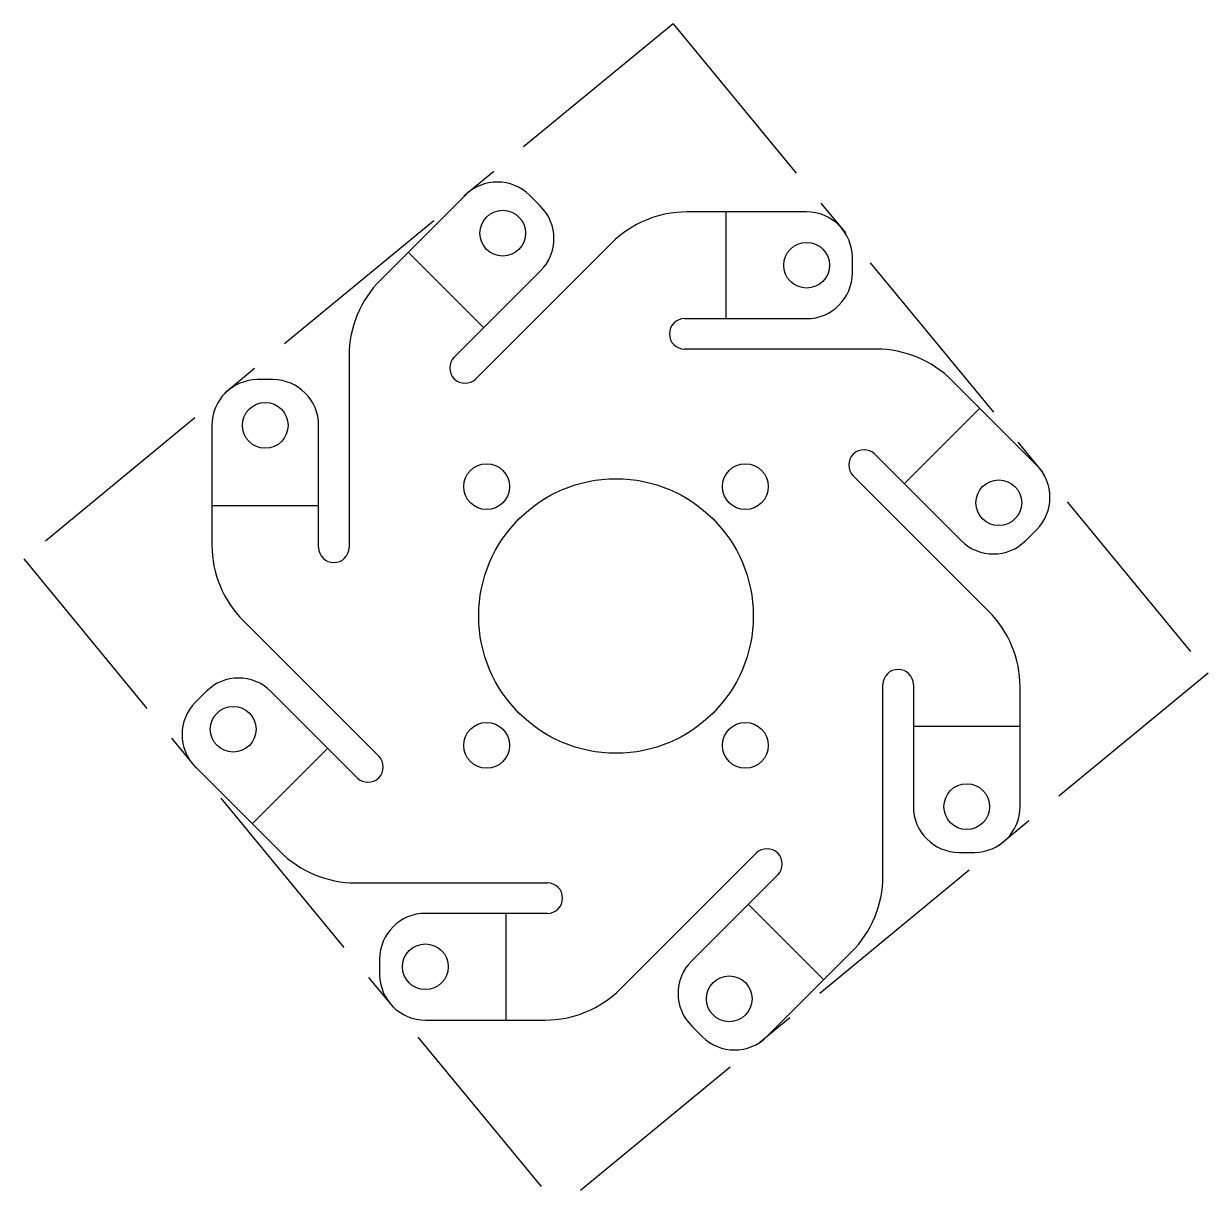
# Model space of a CAD drawing. Header units: millimetres. Extents: x -38.8 to 38.8, y -38.8 to 38.8.
import ezdxf

# ---------------------------------------------------------------- set-up
doc = ezdxf.new("R2010")
doc.units = ezdxf.units.MM
doc.linetypes.add('CENTERX2', pattern=[20.32, 12.7, -2.54, 2.54, -2.54])

msp = doc.modelspace()

# ---------------------------------------------------------------- linework, layer by layer
at = {"color": 7, "linetype": 'CENTERX2'}
for p, q in [((3.746, 38.84), (-38.84, 3.746)), ((3.746, 38.84), (38.84, -3.746)), ((-38.84, 3.746), (-3.746, -38.84)), ((38.84, -3.746), (-3.746, -38.84))]:
    msp.add_line(p, q, dxfattribs=at)
at = {"color": 7, "linetype": 'Continuous', "lineweight": 25}
for p, q in [((-9.899, 27.577), (-15.45, 22.027)), ((-4.95, 26.87), (-5.657, 27.577)), ((12.5, 26.5), (4.651, 26.5)), ((-0.299, 24.45), (-9.192, 15.556)), ((15.5, 22.5), (15.5, 23.5)), ((-10.607, 16.971), (-4.95, 22.627)), ((4.5, 19.5), (12.5, 19.5)), ((17.077, 17.5), (4.5, 17.5)), ((-17.5, 17.077), (-17.5, 4.5)), ((-22.5, 15.5), (-23.5, 15.5)), ((27.577, 9.899), (22.027, 15.45)), ((-26.5, 12.5), (-26.5, 4.651)), ((-19.5, 4.5), (-19.5, 12.5)), ((16.971, 10.607), (22.627, 4.95)), ((24.45, 0.299), (15.556, 9.192)), ((26.87, 4.95), (27.577, 5.657)), ((-24.45, -0.299), (-15.556, -9.192)), ((17.5, -17.077), (17.5, -4.5)), ((19.5, -4.5), (19.5, -12.5)), ((26.5, -12.5), (26.5, -4.651)), ((-26.87, -4.95), (-27.577, -5.657)), ((-16.971, -10.607), (-22.627, -4.95)), ((-27.577, -9.899), (-22.027, -15.45)), ((22.5, -15.5), (23.5, -15.5)), ((0.299, -24.45), (9.192, -15.556)), ((10.607, -16.971), (4.95, -22.627)), ((-17.077, -17.5), (-4.5, -17.5)), ((-4.5, -19.5), (-12.5, -19.5)), ((-15.5, -22.5), (-15.5, -23.5)), ((9.899, -27.577), (15.45, -22.027)), ((-12.5, -26.5), (-4.651, -26.5)), ((4.95, -26.87), (5.657, -27.577))]:
    msp.add_line(p, q, dxfattribs=at)
at = {"color": 7, "linetype": 'Continuous'}
for p, q in [((7.233, 19.5), (7.233, 26.5)), ((-8.674, 18.903), (-13.624, 23.853)), ((18.903, 8.674), (23.853, 13.624)), ((-19.5, 7.233), (-26.5, 7.233)), ((19.5, -7.233), (26.5, -7.233)), ((-18.903, -8.674), (-23.853, -13.624)), ((8.674, -18.903), (13.624, -23.853)), ((-7.233, -19.5), (-7.233, -26.5))]:
    msp.add_line(p, q, dxfattribs=at)
at = {"color": 7, "linetype": 'Continuous', "lineweight": 25}
for centre, radius in [((-7.425, 25.102), 1.5), ((12.5, 23), 1.5), ((-23, 12.5), 1.5), ((-8.485, 8.485), 1.5), ((8.485, 8.485), 1.5), ((0, 0), 9), ((25.102, 7.425), 1.5), ((-25.102, -7.425), 1.5), ((-8.485, -8.485), 1.5), ((8.485, -8.485), 1.5), ((23, -12.5), 1.5), ((-12.5, -23), 1.5), ((7.425, -25.102), 1.5)]:
    msp.add_circle(centre, radius, dxfattribs=at)
for centre, radius, start, end in [((-7.778, 25.456), 3, 45, 135), ((-7.071, 24.749), 3, 315, 45), ((4.651, 19.5), 7, 90, 135), ((12.5, 23.5), 3, 0, 90), ((-10.5, 17.077), 7, 135, 180), ((12.5, 22.5), 3, 270, 0), ((4.5, 18.5), 1, 90, 270), ((17.077, 10.5), 7, 45, 90), ((-9.899, 16.263), 1, 135, 315), ((-23.5, 12.5), 3, 90, 180), ((-22.5, 12.5), 3, 0, 90), ((16.263, 9.899), 1, 45, 225), ((25.456, 7.778), 3, 315, 45), ((24.749, 7.071), 3, 225, 315), ((-19.5, 4.651), 7, 180, 225), ((-18.5, 4.5), 1, 180, 0), ((19.5, -4.651), 7, 0, 45), ((18.5, -4.5), 1, 0, 180), ((-24.749, -7.071), 3, 45, 135), ((-25.456, -7.778), 3, 135, 225), ((-16.263, -9.899), 1, 225, 45), ((22.5, -12.5), 3, 180, 270), ((23.5, -12.5), 3, 270, 0), ((-17.077, -10.5), 7, 225, 270), ((9.899, -16.263), 1, 315, 135), ((10.5, -17.077), 7, 315, 0), ((-4.5, -18.5), 1, 270, 90), ((-12.5, -22.5), 3, 90, 180), ((7.071, -24.749), 3, 135, 225), ((-12.5, -23.5), 3, 180, 270), ((-4.651, -19.5), 7, 270, 315), ((7.778, -25.456), 3, 225, 315)]:
    msp.add_arc(centre, radius, start, end, dxfattribs=at)

doc.saveas('drawing.dxf')
